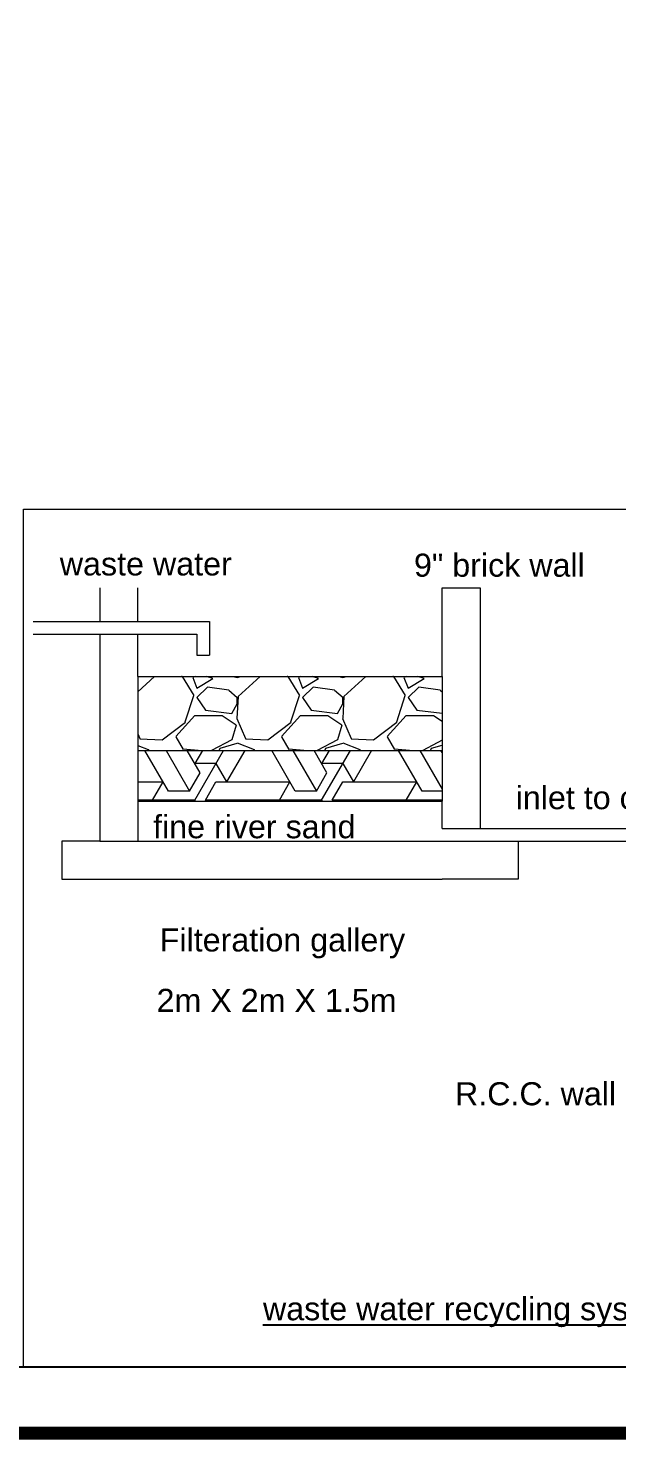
# Model space of a CAD drawing. Header units: metres. Extents: x -5144 to -5005, y 5368 to 5469.
# Drawn here: x -5123.38 to -5114.45, y 5369.79 to 5391.2 of the extents above; entities that cross this region are included whole.
import ezdxf

# ---------------------------------------------------------------- set-up
doc = ezdxf.new("R2010")
doc.units = ezdxf.units.M
doc.header["$MEASUREMENT"] = 0
doc.styles.get("Standard").update_dxf_attribs({"font": 'arial.ttf'})

msp = doc.modelspace()

# ---------------------------------------------------------------- linework, layer by layer
at = {"lineweight": 20}
for p, q in [((-5122.292, 5382.715), (-5122.292, 5382.202)), ((-5121.715, 5382.202), (-5121.715, 5382.715)), ((-5117.099, 5381.368), (-5117.099, 5382.715)), ((-5117.099, 5382.715), (-5116.522, 5382.715)), ((-5116.522, 5382.715), (-5116.522, 5379.06)), ((-5123.303, 5382.202), (-5120.625, 5382.202)), ((-5120.625, 5382.202), (-5120.625, 5381.689)), ((-5123.303, 5382.009), (-5120.817, 5382.009)), ((-5122.292, 5382.009), (-5122.292, 5378.868)), ((-5121.715, 5381.368), (-5121.715, 5382.009)), ((-5120.817, 5382.009), (-5120.817, 5381.689)), ((-5120.817, 5381.689), (-5120.625, 5381.689)), ((-5121.462, 5381.368), (-5121.715, 5381.137)), ((-5121.715, 5381.368), (-5121.715, 5380.246)), ((-5121.715, 5381.368), (-5117.099, 5381.368)), ((-5121.042, 5381.367), (-5121.052, 5381.368)), ((-5120.861, 5381.081), (-5121.037, 5381.368)), ((-5120.844, 5381.368), (-5120.882, 5381.352)), ((-5120.882, 5381.352), (-5120.818, 5381.192)), ((-5120.817, 5381.192), (-5120.577, 5381.336)), ((-5120.577, 5381.337), (-5120.672, 5381.368)), ((-5120.266, 5381.368), (-5120.209, 5381.351)), ((-5120.208, 5381.352), (-5120.152, 5381.368)), ((-5119.859, 5381.368), (-5120.193, 5381.063)), ((-5119.439, 5381.367), (-5119.449, 5381.368)), ((-5119.258, 5381.081), (-5119.434, 5381.368)), ((-5119.242, 5381.368), (-5119.279, 5381.352)), ((-5119.279, 5381.352), (-5119.215, 5381.192)), ((-5119.214, 5381.192), (-5118.974, 5381.336)), ((-5118.974, 5381.337), (-5119.069, 5381.368)), ((-5118.663, 5381.368), (-5118.606, 5381.351)), ((-5118.605, 5381.352), (-5118.549, 5381.368)), ((-5118.256, 5381.368), (-5118.59, 5381.063)), ((-5117.836, 5381.367), (-5117.846, 5381.368)), ((-5117.656, 5381.081), (-5117.831, 5381.368)), ((-5117.677, 5381.352), (-5117.612, 5381.192)), ((-5117.639, 5381.368), (-5117.676, 5381.352)), ((-5117.612, 5381.192), (-5117.371, 5381.336)), ((-5117.371, 5381.337), (-5117.466, 5381.368)), ((-5117.099, 5381.368), (-5117.099, 5380.246)), ((-5120.994, 5380.678), (-5120.865, 5381.079)), ((-5120.657, 5381.208), (-5120.818, 5381.047)), ((-5120.818, 5381.048), (-5120.69, 5380.856)), ((-5120.335, 5381.16), (-5120.656, 5381.208)), ((-5120.205, 5381.044), (-5120.333, 5381.157)), ((-5120.194, 5381.065), (-5120.21, 5380.728)), ((-5120.208, 5380.952), (-5120.208, 5381.048)), ((-5119.391, 5380.678), (-5119.263, 5381.079)), ((-5119.054, 5381.208), (-5119.215, 5381.047)), ((-5119.215, 5381.048), (-5119.087, 5380.856)), ((-5118.733, 5381.16), (-5119.053, 5381.208)), ((-5118.602, 5381.044), (-5118.73, 5381.157)), ((-5118.591, 5381.065), (-5118.607, 5380.728)), ((-5118.605, 5380.952), (-5118.605, 5381.048)), ((-5117.788, 5380.678), (-5117.66, 5381.079)), ((-5117.452, 5381.208), (-5117.612, 5381.047)), ((-5117.612, 5381.048), (-5117.484, 5380.856)), ((-5117.13, 5381.16), (-5117.45, 5381.208)), ((-5117.099, 5381.132), (-5117.127, 5381.157)), ((-5120.689, 5380.855), (-5120.288, 5380.807)), ((-5120.287, 5380.808), (-5120.207, 5380.952)), ((-5119.086, 5380.855), (-5118.685, 5380.807)), ((-5118.684, 5380.808), (-5118.604, 5380.952)), ((-5117.483, 5380.855), (-5117.099, 5380.809)), ((-5121.346, 5380.404), (-5120.993, 5380.677)), ((-5121.139, 5380.456), (-5120.85, 5380.776)), ((-5120.849, 5380.775), (-5120.433, 5380.775)), ((-5120.433, 5380.778), (-5120.225, 5380.634)), ((-5120.223, 5380.631), (-5120.287, 5380.406)), ((-5120.211, 5380.732), (-5120.083, 5380.427)), ((-5119.743, 5380.404), (-5119.39, 5380.677)), ((-5119.536, 5380.456), (-5119.247, 5380.776)), ((-5119.247, 5380.775), (-5118.83, 5380.775)), ((-5118.83, 5380.778), (-5118.622, 5380.634)), ((-5118.62, 5380.631), (-5118.685, 5380.406)), ((-5118.609, 5380.732), (-5118.48, 5380.427)), ((-5118.14, 5380.404), (-5117.788, 5380.677)), ((-5117.933, 5380.456), (-5117.644, 5380.776)), ((-5117.644, 5380.775), (-5117.227, 5380.775)), ((-5117.228, 5380.778), (-5117.099, 5380.689)), ((-5121.715, 5380.496), (-5121.686, 5380.427)), ((-5121.684, 5380.422), (-5121.347, 5380.406)), ((-5121.022, 5380.261), (-5121.134, 5380.454)), ((-5120.289, 5380.407), (-5120.596, 5380.246)), ((-5120.081, 5380.422), (-5119.744, 5380.406)), ((-5119.419, 5380.261), (-5119.532, 5380.454)), ((-5118.686, 5380.407), (-5118.993, 5380.246)), ((-5118.478, 5380.422), (-5118.141, 5380.406)), ((-5117.816, 5380.261), (-5117.929, 5380.454)), ((-5117.099, 5380.399), (-5117.39, 5380.246)), ((-5121.715, 5380.322), (-5121.555, 5380.262)), ((-5121.715, 5380.246), (-5121.715, 5379.477)), ((-5121.715, 5380.246), (-5117.099, 5380.246)), ((-5121.25, 5379.629), (-5121.606, 5380.246)), ((-5121.555, 5380.262), (-5121.548, 5380.246)), ((-5121.286, 5380.246), (-5120.93, 5379.629)), ((-5120.801, 5380.246), (-5121.026, 5380.264)), ((-5120.769, 5379.907), (-5120.965, 5380.246)), ((-5120.849, 5379.49), (-5120.413, 5380.246)), ((-5120.734, 5380.246), (-5120.849, 5380.046)), ((-5120.48, 5380.246), (-5120.466, 5380.278)), ((-5120.465, 5380.278), (-5120.208, 5380.358)), ((-5120.093, 5380.246), (-5120.369, 5379.768)), ((-5120.209, 5380.359), (-5119.952, 5380.262)), ((-5119.952, 5380.262), (-5119.945, 5380.246)), ((-5119.327, 5379.629), (-5119.683, 5380.246)), ((-5119.198, 5380.246), (-5119.424, 5380.264)), ((-5119.362, 5380.246), (-5119.006, 5379.629)), ((-5118.846, 5379.907), (-5119.042, 5380.246)), ((-5118.926, 5379.49), (-5118.49, 5380.246)), ((-5118.81, 5380.246), (-5118.926, 5380.046)), ((-5118.877, 5380.246), (-5118.863, 5380.278)), ((-5118.862, 5380.278), (-5118.605, 5380.358)), ((-5118.606, 5380.359), (-5118.349, 5380.262)), ((-5118.169, 5380.246), (-5118.445, 5379.768)), ((-5118.349, 5380.262), (-5118.342, 5380.246)), ((-5117.595, 5380.246), (-5117.821, 5380.264)), ((-5117.403, 5379.629), (-5117.76, 5380.246)), ((-5117.439, 5380.246), (-5117.099, 5379.657)), ((-5117.274, 5380.246), (-5117.26, 5380.278)), ((-5117.259, 5380.278), (-5117.099, 5380.328)), ((-5117.099, 5380.212), (-5117.118, 5380.246)), ((-5117.099, 5380.246), (-5117.099, 5379.477)), ((-5120.529, 5380.046), (-5120.849, 5380.046)), ((-5120.529, 5380.046), (-5120.369, 5379.768)), ((-5118.605, 5380.046), (-5118.926, 5380.046)), ((-5118.605, 5380.046), (-5118.445, 5379.768)), ((-5121.715, 5379.768), (-5121.33, 5379.768)), ((-5121.491, 5379.49), (-5121.33, 5379.768)), ((-5120.93, 5379.629), (-5120.769, 5379.907)), ((-5120.689, 5379.49), (-5120.529, 5379.768)), ((-5120.529, 5379.768), (-5119.407, 5379.768)), ((-5119.567, 5379.49), (-5119.407, 5379.768)), ((-5119.006, 5379.629), (-5118.846, 5379.907)), ((-5118.766, 5379.49), (-5118.605, 5379.768)), ((-5118.605, 5379.768), (-5117.483, 5379.768)), ((-5117.644, 5379.49), (-5117.483, 5379.768)), ((-5120.93, 5379.629), (-5121.25, 5379.629)), ((-5119.006, 5379.629), (-5119.327, 5379.629)), ((-5117.099, 5379.629), (-5117.403, 5379.629)), ((-5120.849, 5379.49), (-5121.715, 5379.49)), ((-5121.715, 5379.477), (-5121.715, 5378.868)), ((-5121.715, 5379.477), (-5117.099, 5379.477)), ((-5121.491, 5379.49), (-5121.483, 5379.477)), ((-5120.849, 5379.49), (-5120.842, 5379.477)), ((-5118.926, 5379.49), (-5120.689, 5379.49)), ((-5120.689, 5379.49), (-5120.681, 5379.477)), ((-5119.567, 5379.49), (-5119.559, 5379.477)), ((-5118.926, 5379.49), (-5118.918, 5379.477)), ((-5117.099, 5379.49), (-5118.766, 5379.49)), ((-5118.766, 5379.49), (-5118.758, 5379.477)), ((-5117.644, 5379.49), (-5117.636, 5379.477)), ((-5117.099, 5379.06), (-5117.099, 5379.477)), ((-5117.099, 5379.06), (-5112.58, 5379.06)), ((-5122.869, 5378.868), (-5122.869, 5378.291)), ((-5122.292, 5378.868), (-5122.869, 5378.868)), ((-5122.292, 5378.868), (-5121.715, 5378.868)), ((-5121.715, 5378.868), (-5117.099, 5378.868)), ((-5117.099, 5378.868), (-5112.773, 5378.868)), ((-5117.099, 5378.868), (-5116.522, 5378.868)), ((-5116.522, 5378.868), (-5115.945, 5378.868)), ((-5115.945, 5378.868), (-5115.945, 5378.291)), ((-5122.869, 5378.291), (-5122.292, 5378.291)), ((-5122.292, 5378.291), (-5121.715, 5378.291)), ((-5121.715, 5378.291), (-5117.099, 5378.291)), ((-5116.522, 5378.291), (-5117.099, 5378.291)), ((-5115.945, 5378.291), (-5116.522, 5378.291))]:
    msp.add_line(p, q, dxfattribs=at)
at = {"const_width": 0.2}
msp.add_lwpolyline([(-5143.687, 5468.771), (-5038.592, 5468.771), (-5038.592, 5369.885), (-5143.687, 5369.885)], close=True, dxfattribs=at)
msp.add_lwpolyline([(-5142.687, 5467.771), (-5039.592, 5467.771), (-5039.592, 5370.885), (-5142.687, 5370.885)], close=True)
at = {"lineweight": 20}
msp.add_lwpolyline([(-5123.449, 5383.908), (-5106.324, 5383.908), (-5106.324, 5370.885), (-5123.449, 5370.885)], close=True, dxfattribs=at)

# ---------------------------------------------------------------- texts
for s, p in [('waste water', (-5122.898, 5382.901)), ('9" brick wall', (-5117.526, 5382.882)), ('inlet to clear water sump', (-5115.983, 5379.354)), ('fine river sand', (-5121.483, 5378.913)), ('Filteration gallery', (-5121.382, 5377.195)), ('2m X 2m X 1.5m', (-5121.43, 5376.278)), ('R.C.C. wall', (-5116.904, 5374.861)), ('%%Uwaste water recycling system', (-5119.816, 5371.599))]:
    msp.add_text(s, height=0.35).set_placement(p)

doc.saveas('drawing.dxf')
